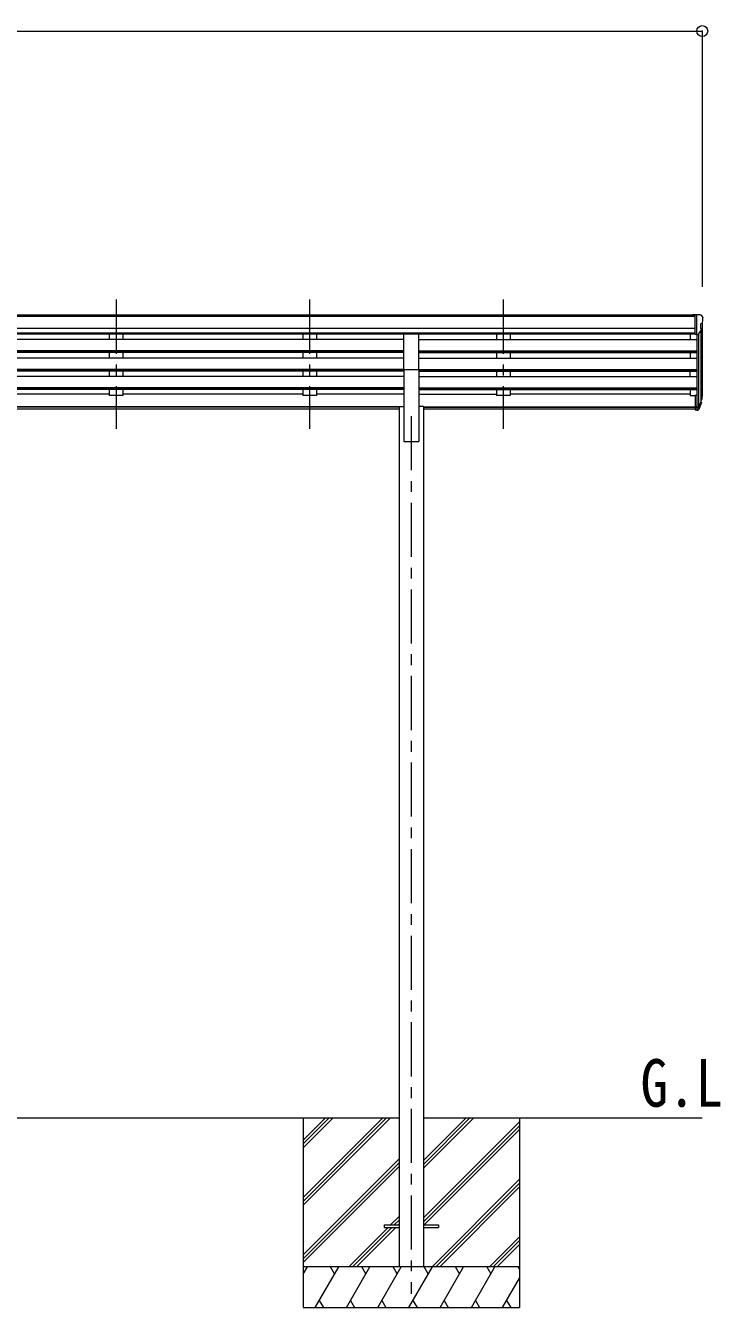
# Model space of a CAD drawing. Units: millimetres at full size, sheet at 1:40; details may follow other scales. Extents: x -11243 to 11243, y -7760 to 7760.
# Drawn here: x 4510 to 7080, y -4927 to -190 of the extents above; entities that cross this region are included whole.
import ezdxf
from ezdxf.enums import TextEntityAlignment as Align

# ---------------------------------------------------------------- set-up
doc = ezdxf.new("R2010")
doc.units = ezdxf.units.MM
doc.header["$LTSCALE"] = 40
doc.header["$PDMODE"] = 32
doc.header["$PDSIZE"] = 40
doc.linetypes.add('CHAIN1', pattern=[8, 5, -1, 1, -1])
for name, color, linetype, lineweight in [('0-0_0', 7, 'Continuous', 9), ('0-1_本体', 5, 'CHAIN1', 9), ('0-3_ELV2', 4, 'Continuous', 9), ('0-6_OTH_LINE', 6, 'Continuous', 9)]:
    doc.layers.add(name, color=color, linetype=linetype, lineweight=lineweight)
doc.layers.add('0-7_SHAPE', color=7, linetype='Continuous')
doc.styles.add('ＭＳ ゴシック', font='')
doc.styles.get('ＭＳ ゴシック').set_extended_font_data('MS Gothic')

msp = doc.modelspace()

# ---------------------------------------------------------------- linework, layer by layer
at = {"layer": '0-0_0'}
for p, q in [((3081.72, -4226.61), (5891.32, -4226.61)), ((5536.52, -4226.61), (5536.52, -4926.61)), ((5536.52, -4520.79), (5830.69, -4226.61)), ((5536.52, -4534.93), (5844.84, -4226.61)), ((5536.52, -4549.07), (5858.98, -4226.61)), ((5536.52, -4336.94), (5646.85, -4226.61)), ((5536.52, -4322.8), (5632.7, -4226.61)), ((5536.52, -4308.66), (5618.56, -4226.61)), ((5981.72, -4226.61), (7012.52, -4226.61)), ((5981.72, -4412.24), (6167.35, -4226.61)), ((5981.72, -4398.1), (6153.2, -4226.61)), ((5981.72, -4383.96), (6139.06, -4226.61)), ((5981.72, -4596.09), (6336.52, -4241.29)), ((5981.72, -4610.23), (6336.52, -4255.44)), ((6336.52, -4226.61), (6336.52, -4926.61)), ((5983.98, -4622.11), (6336.52, -4269.58)), ((5536.52, -4732.92), (5891.32, -4378.12)), ((5536.52, -4747.06), (5891.32, -4392.27)), ((5536.52, -4761.21), (5891.32, -4406.41)), ((6013.32, -4776.61), (6336.52, -4453.42)), ((6027.47, -4776.61), (6336.52, -4467.57)), ((6041.61, -4776.61), (6336.52, -4481.71)), ((5859.46, -4622.11), (5891.32, -4590.26)), ((5704.96, -4776.61), (5850.46, -4631.11)), ((5719.1, -4776.61), (5864.6, -4631.11)), ((5733.24, -4776.61), (5878.74, -4631.11)), ((5873.6, -4622.11), (5891.32, -4604.4)), ((5887.74, -4622.11), (5891.32, -4618.54)), ((6225.46, -4776.61), (6336.52, -4665.56)), ((6239.6, -4776.61), (6336.52, -4679.7)), ((6253.74, -4776.61), (6336.52, -4693.84)), ((6336.52, -4776.61), (5536.52, -4776.61)), ((5536.52, -4804.12), (5552.39, -4776.61)), ((5581.26, -4926.61), (5667.86, -4776.61)), ((5652.86, -4802.59), (5637.86, -4776.61)), ((5696.73, -4926.61), (5783.33, -4776.61)), ((5768.33, -4802.6), (5753.33, -4776.61)), ((5812.2, -4926.61), (5898.8, -4776.61)), ((5883.8, -4802.6), (5868.8, -4776.61)), ((5927.67, -4926.61), (6014.27, -4776.61)), ((5999.27, -4802.59), (5984.27, -4776.61)), ((6043.14, -4926.61), (6129.74, -4776.61)), ((6114.74, -4802.59), (6099.74, -4776.61)), ((6158.61, -4926.61), (6245.21, -4776.61)), ((6215.21, -4776.61), (6230.21, -4802.59)), ((6330.68, -4776.61), (6336.52, -4786.71)), ((6274.08, -4926.61), (6336.52, -4818.48)), ((5596.26, -4900.63), (5611.26, -4926.61)), ((5711.73, -4900.63), (5726.73, -4926.61)), ((5827.2, -4900.63), (5842.2, -4926.61)), ((5942.67, -4900.63), (5957.67, -4926.61)), ((6058.14, -4900.63), (6073.14, -4926.61)), ((6173.61, -4900.63), (6188.61, -4926.61)), ((6289.08, -4900.63), (6304.08, -4926.61)), ((5536.52, -4926.61), (6336.52, -4926.61))]:
    msp.add_line(p, q, dxfattribs=at)
at = {"layer": '0-1_本体'}
for p, q in [((4844.51, -1202.21), (4844.51, -1679.73)), ((4844.52, -1202.21), (4844.52, -1679.73)), ((5560.51, -1202.21), (5560.51, -1679.73)), ((5560.52, -1202.21), (5560.52, -1679.73)), ((6276.51, -1202.21), (6276.51, -1679.73)), ((6276.52, -1202.21), (6276.52, -1679.73)), ((5936.52, -1633.05), (5936.52, -4876.61))]:
    msp.add_line(p, q, dxfattribs=at)
at = {"layer": '0-3_ELV2'}
for p, q in [((6986.02, -1259.56), (1987.02, -1259.56)), ((6986.02, -1264.78), (1987.02, -1264.78)), ((6986.02, -1257.96), (6976.02, -1258.04)), ((6976.02, -1259.56), (6976.02, -1258.04)), ((6986.02, -1329.94), (6986.02, -1257.96)), ((7004.52, -1257.96), (6986.02, -1257.96)), ((6992.52, -1330.94), (6992.52, -1257.96)), ((7004.52, -1257.96), (7006.85, -1258.1)), ((7007.61, -1258.52), (7011.67, -1264.33)), ((7014.52, -1267.33), (7014.52, -1267.96)), ((6986.02, -1308.31), (1987.02, -1308.31)), ((6986.02, -1326.16), (1987.02, -1326.16)), ((7000.14, -1329.13), (7009.14, -1313.53)), ((7006.52, -1292.47), (7006.52, -1308.75)), ((7011.98, -1289.14), (7006.67, -1292.21)), ((7007.54, -1316.3), (7007.54, -1581.68)), ((7012.52, -1288.53), (7012.52, -1554.97)), ((5909.01, -1349.86), (3064.01, -1349.86)), ((5909.02, -1329.41), (3064.02, -1329.41)), ((4819.51, -1329.41), (4819.51, -1349.86)), ((4869.51, -1329.41), (4869.51, -1349.86)), ((5535.51, -1329.41), (5535.51, -1349.86)), ((5585.51, -1329.41), (5585.51, -1349.86)), ((5909.02, -1460.38), (5909.02, -1328.59)), ((5909.02, -1328.59), (5964.02, -1328.59)), ((5964.01, -1349.86), (6992.52, -1349.86)), ((5964.02, -1460.38), (5964.02, -1328.59)), ((6986.02, -1329.51), (5964.02, -1329.51)), ((6251.51, -1329.41), (6251.51, -1349.86)), ((6301.51, -1329.41), (6301.51, -1349.86)), ((6967.52, -1329.41), (6967.52, -1349.86)), ((6986.02, -1329.94), (6992.52, -1329.94)), ((6992.52, -1330.94), (6997.72, -1330.62)), ((6992.52, -1330.94), (6992.52, -1555.34)), ((6998.51, -1330.47), (6998.52, -1600.11)), ((5909.01, -1391.74), (3064.01, -1391.74)), ((5909.01, -1393.23), (3064.01, -1393.23)), ((5909.01, -1397.55), (3064.01, -1397.55)), ((5909.01, -1418.35), (3064.01, -1418.35)), ((4819.51, -1397.55), (4819.51, -1418.35)), ((4869.51, -1397.55), (4869.51, -1418.35)), ((5535.51, -1397.55), (5535.51, -1418.35)), ((5585.51, -1397.55), (5585.51, -1418.35)), ((5964.01, -1391.74), (6992.52, -1391.74)), ((5964.01, -1393.23), (6992.52, -1393.23)), ((5964.01, -1397.55), (6992.52, -1397.55)), ((5964.01, -1418.35), (6992.52, -1418.35)), ((6251.51, -1397.55), (6251.51, -1418.35)), ((6301.51, -1397.55), (6301.51, -1418.35)), ((6967.52, -1397.55), (6967.52, -1418.35)), ((5909.01, -1460.23), (3064.01, -1460.23)), ((5909.01, -1461.73), (3064.01, -1461.73)), ((5909.01, -1466.04), (3064.01, -1466.04)), ((4819.51, -1466.04), (4819.51, -1486.84)), ((4869.51, -1466.04), (4869.51, -1486.84)), ((5535.51, -1466.04), (5535.51, -1486.84)), ((5585.51, -1466.04), (5585.51, -1486.84)), ((5909.02, -1460.38), (5909.02, -1726.61)), ((5909.02, -1460.38), (5964.02, -1460.38)), ((5964.01, -1460.23), (6992.52, -1460.23)), ((5964.01, -1461.73), (6992.52, -1461.73)), ((5964.01, -1466.04), (6992.52, -1466.04)), ((5964.02, -1460.38), (5964.02, -1726.61)), ((6251.51, -1466.04), (6251.51, -1486.84)), ((6301.51, -1466.04), (6301.51, -1486.84)), ((6967.52, -1486.84), (6967.52, -1466.04)), ((5909.01, -1486.84), (3064.01, -1486.84)), ((5964.01, -1486.84), (6992.52, -1486.84)), ((5909.01, -1528.72), (3064.01, -1528.72)), ((5909.01, -1530.22), (3064.01, -1530.22)), ((5909.01, -1534.54), (3064.01, -1534.54)), ((4819.51, -1551.03), (4153.51, -1551.03)), ((4819.51, -1534.54), (4819.51, -1555.97)), ((4869.51, -1555.97), (4819.51, -1555.97)), ((4869.51, -1534.54), (4869.51, -1555.97)), ((5535.51, -1551.03), (4869.51, -1551.03)), ((5535.51, -1534.54), (5535.51, -1555.97)), ((5585.51, -1555.97), (5535.51, -1555.97)), ((5585.51, -1534.54), (5585.51, -1555.97)), ((5909.01, -1551.03), (5585.51, -1551.03)), ((5964.01, -1528.72), (6992.52, -1528.72)), ((5964.01, -1530.22), (6992.52, -1530.22)), ((5964.01, -1534.54), (6992.52, -1534.54)), ((5964.01, -1551.03), (6251.51, -1551.03)), ((6251.51, -1534.54), (6251.51, -1555.97)), ((6301.51, -1555.97), (6251.51, -1555.97)), ((6301.51, -1534.54), (6301.51, -1555.97)), ((6967.52, -1551.03), (6301.51, -1551.03)), ((6967.52, -1534.54), (6967.52, -1555.97)), ((6967.52, -1555.97), (6986.02, -1555.97)), ((6986.02, -1555.34), (6986.02, -1609.37)), ((6986.02, -1555.34), (6992.52, -1555.34)), ((6992.52, -1555.34), (6992.52, -1610.11)), ((5891.31, -1598.04), (3081.71, -1598.04)), ((5891.31, -1599.44), (3081.71, -1599.44)), ((5891.31, -1607.13), (3081.71, -1607.13)), ((5891.32, -1597.61), (5891.32, -4776.62)), ((5891.32, -1597.61), (5909.02, -1597.61)), ((5981.72, -1597.61), (5964.02, -1597.61)), ((5981.71, -1598.04), (6986.02, -1598.04)), ((5981.71, -1599.44), (6986.02, -1599.44)), ((6986.02, -1607.13), (5981.71, -1607.13)), ((5981.72, -1597.61), (5981.72, -4776.62)), ((6986.02, -1595.47), (6992.52, -1595.47)), ((6986.02, -1600.35), (6992.52, -1600.35)), ((6986.02, -1609.37), (6992.52, -1609.37)), ((6992.52, -1600.37), (6997.65, -1600.37)), ((6992.52, -1602.18), (6997.36, -1602.18)), ((6992.52, -1610.11), (6997.36, -1610.11)), ((6998.95, -1599.69), (7006.7, -1584.29)), ((7008.15, -1584.64), (6999.96, -1600.82)), ((7008.77, -1585.21), (6999.96, -1608.75)), ((7010.82, -1568.15), (7007.54, -1575.21)), ((7011.42, -1569.53), (7007.54, -1577.47)), ((7009.11, -1580.8), (7008.77, -1585.21)), ((5909.02, -1726.61), (5964.02, -1726.61)), ((5836.52, -4622.11), (5836.52, -4631.11)), ((5836.52, -4622.11), (5891.32, -4622.11)), ((5836.52, -4631.11), (5891.32, -4631.11)), ((5981.72, -4622.11), (6036.52, -4622.11)), ((5981.72, -4631.11), (6036.52, -4631.11)), ((6036.52, -4622.11), (6036.52, -4631.11))]:
    msp.add_line(p, q, dxfattribs=at)
for centre, radius, start, end in [((7006.79, -1259.1), 1, 35, 86.5), ((7011.52, -1267.33), 3, 0, 87), ((6812.52, -1267.96), 202, 355.05096, 0), ((7006.82, -1292.47), 0.3, 120, 180), ((7006.82, -1308.75), 0.3, 180, 265.2833), ((7006.54, -1312.03), 3, 330, 85.2833), ((7007.61, -1284.77), 6.18, 315.00103, 354.2965), ((6997.54, -1327.63), 3, 273.5, 330), ((6981.93, -1558.65), 30.41, 341.80266, 352.8448), ((6983.33, -1560.41), 29.53, 342.01856, 353.49194)]:
    msp.add_arc(centre, radius, start, end, dxfattribs=at)
for centre, major_axis, ratio, start_param, end_param in [((6924.65, -1554.17), (-87.93, 4.42), 0.541684, 3.060334, 3.2172517), ((6923.86, -1560.84), (89.06, 1.43), 0.57596, 6.1985533, 6.3701348), ((6997.36, -1599.47), (3, 0), 0.90356, 4.712389, 5.7595865), ((6997.36, -1607.4), (-3, 0), 0.90356, 1.5707963, 2.6179939), ((6997.65, -1599.01), (1.5, 0), 0.90356, 4.712389, 5.7595865), ((6922.6, -1560.75), (88.05, 0), 0.90356, 5.9828017, 6.0168888), ((7007.8, -1580.8), (-1.3, 0), 0.90356, 2.9359903, 4.9130961), ((6921.88, -1564.61), (89.07, 0), 0.90356, 6.0316505, 6.077583)]:
    msp.add_ellipse(centre, major_axis=major_axis, ratio=ratio, start_param=start_param, end_param=end_param, dxfattribs=at)
at = {"layer": '0-6_OTH_LINE'}
for p, q in [((1960.52, -209.56), (7012.52, -209.56)), ((7012.52, -209.56), (7012.52, -1154.97))]:
    msp.add_line(p, q, dxfattribs=at)
msp.add_point((7012.52, -209.56), dxfattribs=at)

# ---------------------------------------------------------------- texts
at = {"layer": '0-7_SHAPE', "style": 'ＭＳ ゴシック', "width": 0.85}
msp.add_text('G.L', height=176, dxfattribs=at).set_placement((6783.99, -4237.91), align=Align.BOTTOM_LEFT)

doc.saveas('drawing.dxf')
